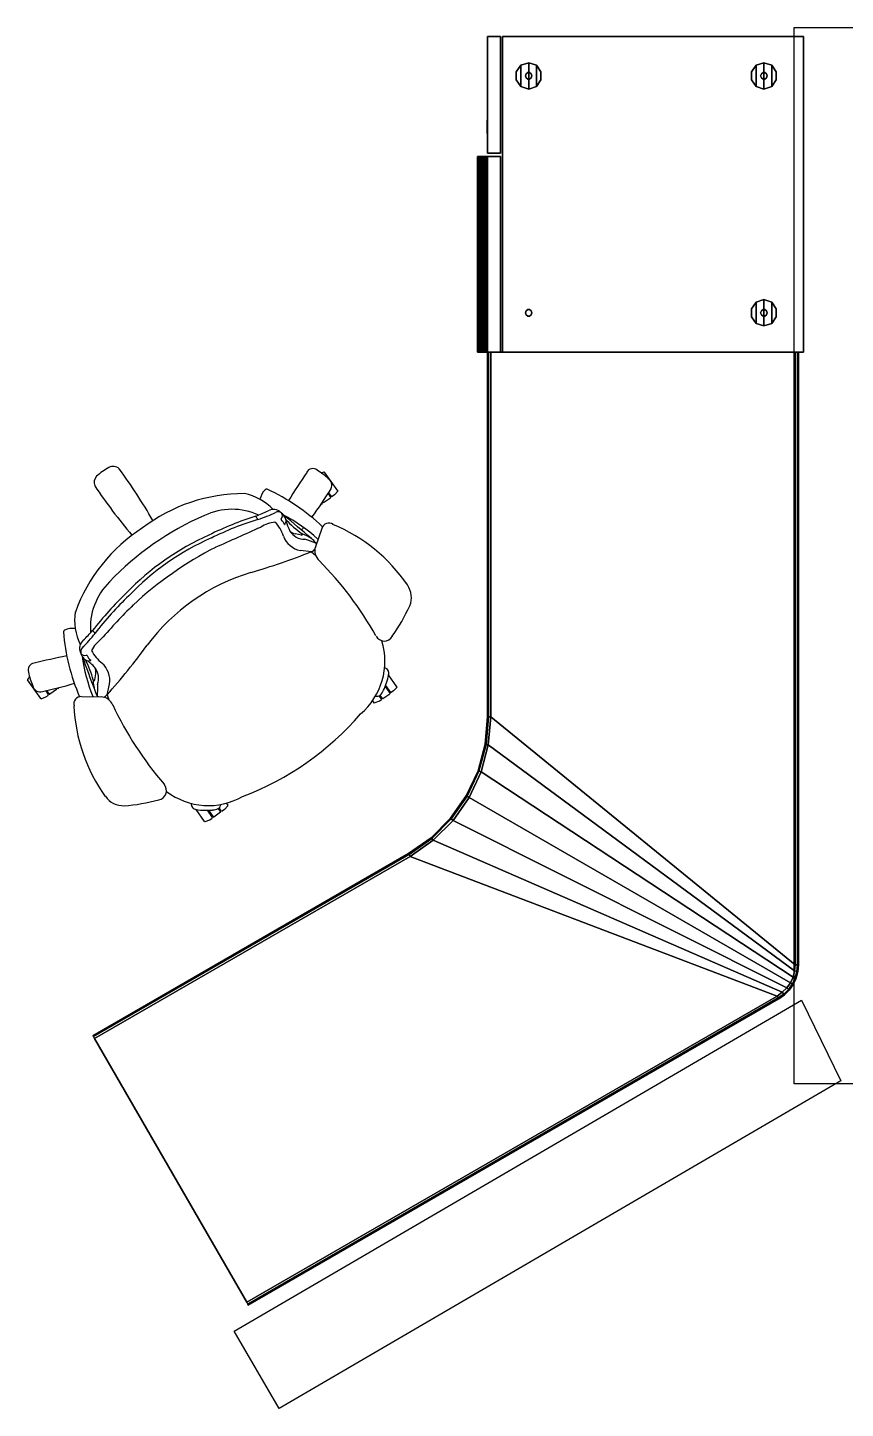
# Model space of a CAD drawing. Header units: inches. Extents: x 23 to 6400, y -2214 to 4412.
# Drawn here: x 522.2 to 584.3, y 298.5 to 403.4 of the extents above; entities that cross this region are included whole.
import ezdxf

# ---------------------------------------------------------------- set-up
doc = ezdxf.new("R2010")
doc.units = ezdxf.units.IN
doc.header["$LTSCALE"] = 96
doc.header["$MEASUREMENT"] = 0
doc.layers.add('A-FURN-EXIST', color=33, linetype='Continuous')

# ---------------------------------------------------------------- blocks, each defined once
blk = doc.blocks.new('A$C4C644684')
at = {"color": 0}
for p, q in [((58.22, 24.65), (58.22, 104.91)), ((58.22, 104.91), (66.18, 104.91)), ((22.29, 71.08), (22.52, 71.15)), ((22.52, 71.15), (22.56, 71.13)), ((23.55, 69.72), (22.56, 71.13)), ((22.83, 69.5), (23.01, 69.24)), ((22.86, 69.56), (23.06, 69.28)), ((23.01, 69.24), (23, 69.19)), ((23.12, 69.27), (23.06, 69.28)), ((23.3, 69.4), (23.12, 69.27)), ((23.55, 69.68), (23.3, 69.4)), ((23.55, 69.72), (23.55, 69.68)), ((22.28, 68.68), (22.36, 68.74)), ((22.38, 68.82), (22.36, 68.74)), ((22.43, 68.83), (22.41, 68.86)), ((22.48, 68.83), (22.43, 68.83)), ((22.48, 68.83), (23, 69.19)), ((20.8, 66.34), (20.35, 66.44)), ((22.35, 66.86), (21.86, 65.47)), ((21.56, 65.08), (20.72, 65.19)), ((21.55, 66.08), (21.55, 66.08)), ((21.56, 65.08), (21.87, 64.82)), ((2.72, 59), (2.72, 58.99)), ((2.81, 59.13), (2.79, 59.12)), ((5.1, 55.35), (5.17, 55.81)), ((28.05, 54.83), (27.42, 55.74)), ((0.15, 55.58), (0, 55.38)), ((0, 55.38), (0, 55.34)), ((0.99, 53.93), (0, 55.34)), ((2.2, 54.62), (1.68, 54.26)), ((2.21, 54.68), (2.19, 54.71)), ((2.2, 54.62), (2.21, 54.68)), ((2.24, 54.72), (2.32, 54.7)), ((2.4, 54.76), (2.32, 54.7)), ((5.09, 54.56), (5.09, 54.56)), ((6.03, 54.21), (6.22, 55.03)), ((27.03, 54.56), (27.03, 54.56)), ((27.16, 54.85), (27.51, 54.35)), ((27.19, 54.93), (27.57, 54.39)), ((27.2, 54.92), (27.19, 54.91)), ((28.06, 54.79), (27.8, 54.51)), ((28.05, 54.83), (28.06, 54.79)), ((0.99, 53.93), (1.03, 53.91)), ((1.03, 53.91), (1.38, 54.05)), ((1.37, 54.51), (1.57, 54.23)), ((1.38, 54.05), (1.56, 54.17)), ((1.44, 54.53), (1.63, 54.27)), ((1.56, 54.17), (1.57, 54.23)), ((1.63, 54.27), (1.68, 54.26)), ((4.09, 54.08), (5.57, 54.06)), ((6.03, 54.21), (6.17, 53.83)), ((26.19, 53.75), (26.3, 53.6)), ((26.33, 53.59), (26.3, 53.6)), ((26.69, 53.72), (26.33, 53.59)), ((26.69, 53.72), (26.87, 53.85)), ((26.88, 53.91), (26.71, 54.14)), ((26.93, 53.95), (26.77, 54.18)), ((26.88, 53.91), (26.87, 53.85)), ((26.99, 53.94), (26.93, 53.95)), ((26.99, 53.94), (27.5, 54.3)), ((27.51, 54.35), (27.5, 54.3)), ((27.62, 54.38), (27.57, 54.39)), ((27.8, 54.51), (27.62, 54.38)), ((13.44, 44.6), (12.81, 45.5)), ((13.64, 45.44), (14.02, 44.9)), ((13.65, 45.43), (13.66, 45.44)), ((13.73, 45.44), (14.08, 44.94)), ((14.05, 45.47), (14.04, 45.46)), ((14.65, 45.3), (14.13, 44.93)), ((14.66, 45.35), (14.49, 45.58)), ((14.71, 45.39), (14.55, 45.63)), ((14.65, 45.3), (14.66, 45.35)), ((14.71, 45.39), (14.77, 45.38)), ((14.95, 45.51), (14.77, 45.38)), ((14.95, 45.51), (15.2, 45.79)), ((15.09, 45.98), (15.2, 45.83)), ((15.2, 45.79), (15.2, 45.83)), ((13.44, 44.6), (13.48, 44.58)), ((13.48, 44.58), (13.83, 44.72)), ((13.83, 44.72), (14.01, 44.85)), ((14.01, 44.85), (14.02, 44.9)), ((14.08, 44.94), (14.13, 44.93)), ((15.68, 5.87), (58.79, 31.02)), ((58.79, 31.02), (61.78, 24.89)), ((61.78, 24.89), (19.1, 0)), ((66.18, 24.65), (58.22, 24.65)), ((19.1, 0), (15.68, 5.87))]:
    blk.add_line(p, q, dxfattribs=at)
at = {"color": 0, "linetype": 'Continuous'}
for p, q in [((21.55, 66.08), (21.55, 66.08)), ((21.55, 66.08), (21.55, 66.08)), ((21.55, 66.08), (21.55, 66.08)), ((2.72, 59), (2.72, 58.99)), ((2.72, 58.99), (2.72, 58.99)), ((2.72, 58.99), (2.72, 58.99)), ((2.8, 59.12), (2.79, 59.12)), ((2.81, 59.13), (2.8, 59.13)), ((2.8, 59.13), (2.8, 59.12)), ((5.09, 54.56), (5.09, 54.56)), ((5.09, 54.56), (5.09, 54.56)), ((5.09, 54.56), (5.09, 54.56)), ((27.03, 54.56), (27.03, 54.56)), ((27.03, 54.56), (27.03, 54.56)), ((27.03, 54.56), (27.03, 54.56)), ((14.05, 45.47), (14.04, 45.47)), ((14.04, 45.47), (14.04, 45.46)), ((14.04, 45.46), (14.04, 45.46))]:
    blk.add_line(p, q, dxfattribs=at)
at = {"color": 0}
for centre, radius, start, end in [((8.16, 67.69), 4.28, 117.7024, 133.1098), ((6.5, 70.91), 0.658, 46.8903, 119.422), ((-25.55, 47.46), 40.36, 29.6916, 36.3618), ((21.65, 70.91), 0.496, 48.4053, 155.145), ((5.7, 70.36), 0.648, 135.2655, 203.7618), ((58.68, 45.48), 45.41, 145.6355, 148.853), ((19.61, 67.24), 4.68, 46.293, 59.5626), ((22.52, 70.13), 0.59, 334.5461, 57.7758), ((38.7, 92.45), 40.36, 213.6382, 220.3084), ((16.42, 56.82), 12.68, 89.7991, 127.3819), ((15.65, 65.43), 4.15, 43.6599, 78.6934), ((19.33, 68.64), 1.74, 138.3236, 165.7926), ((18.15, 69.69), 0.151, 68.7702, 136.2911), ((11.71, 55.71), 15.54, 46.5275, 65.3085), ((-0.23, 84.18), 27.33, 322.955, 328.439), ((15.53, 63.37), 4.94, 65.6399, 115.2045), ((11.87, 81.42), 14.69, 291.838, 295.8302), ((18.67, 67.5), 0.8, 45.5285, 119.8645), ((22.66, 46.98), 22.82, 113.881, 136.1187), ((25.03, 43.54), 25.44, 107.6106, 116.2806), ((24.15, 45.71), 22.82, 106.9952, 116.5291), ((18.13, 68.06), 0.835, 199.5676, 219.2262), ((14.15, 77.75), 10.75, 288.075, 295.8212), ((19.2, 64.48), 2.89, 98.2225, 121.0648), ((16.91, 65.5), 2.63, 16.9991, 44.4546), ((19.01, 67.6), 0.512, 58.4737, 111.2321), ((18.7, 67.32), 0.919, 35.4214, 54.4379), ((19.3, 67.56), 0.0489, 141.0386, 220.3921), ((19, 67.82), 0.348, 317.7618, 37.992), ((18.66, 66.87), 0.888, 18.4074, 47.3483), ((13.17, 56.13), 13.31, 48.1789, 61.8956), ((18.75, 67.31), 0.887, 15.4319, 38.5081), ((-56.72, -24.45), 119.68, 49.1569, 50.4724), ((19.52, 67.17), 0.023, 224.0607, 323.2322), ((19.24, 67.41), 0.393, 319.7751, 19.8413), ((26.34, 73.98), 9.32, 223.744, 233.9291), ((23.07, 68.27), 3.54, 193.4698, 207.0615), ((22.88, 66.71), 0.548, 54.4072, 164.4141), ((18.28, 55.34), 12.8, 34.3542, 67.4465), ((15.56, 56.21), 12.68, 122.6181, 160.2009), ((21.69, 48.36), 19.65, 113.7774, 136.2226), ((21.88, 48.15), 19.65, 113.7774, 136.2226), ((-560.76, 1359.15), 1415.76, 293.96423, 294.11644), ((21.04, 66.88), 1.73, 200.9566, 259.2355), ((20.43, 67.12), 0.688, 221.8448, 263.2431), ((21.06, 67.39), 1.36, 212.5491, 269.7693), ((-0.23, 84.18), 27.33, 320.3129, 320.8437), ((20.81, 66.41), 0.0616, 260.127, 50.4725), ((19.83, 63.69), 2.94, 54.3455, 69.6886), ((26.9, 40.68), 27.77, 117.0376, 132.865), ((3.3, 110.8), 49.22, 286.1018, 291.7721), ((6.08, 20.29), 48.13, 70.8147, 71.8651), ((20.88, 65.04), 1.24, 35.0033, 57.3254), ((21.37, 65.6), 0.55, 290.8654, 324.4746), ((22.8, 65.16), 0.992, 161.7837, 228.343), ((21.37, 65.6), 0.55, 5.8767, 16.1554), ((3.45, 45.84), 26.35, 29.1711, 44.8262), ((21.32, 48.89), 15.25, 106.642, 143.3558), ((9.7, 59.29), 4.94, 134.7955, 184.3601), ((25.09, 43.57), 25.44, 133.7194, 142.3894), ((27.47, 61.6), 1.68, 338.3413, 34.8306), ((25.27, 43.36), 25.44, 133.7194, 142.3894), ((59.62, 10.11), 72.51, 135.3799, 138.1735), ((16.8, 66.45), 13.39, 324.4635, 335.9043), ((7.72, 59.88), 4.15, 171.3066, 206.3401), ((2.86, 59), 0.142, 111.1601, 182.116), ((18.2, 60.26), 15.54, 184.6915, 203.4725), ((3.45, 57.52), 1.74, 84.2074, 111.6764), ((-3.34, 65.51), 10.75, 314.1788, 321.925), ((-6.01, 68.9), 14.69, 314.1698, 318.162), ((4.4, 58.45), 0.835, 30.7738, 50.4324), ((4.74, 57.75), 0.8, 130.1355, 204.4715), ((4.54, 57.46), 0.512, 138.7679, 191.5263), ((7.4, 56.22), 2.89, 128.9352, 151.7775), ((-30.68, 87), 49.22, 318.2279, 323.8982), ((21.9, 56.76), 5.24, 310.2874, 17.3788), ((27.09, 59.01), 0.708, 207.6016, 330.777), ((11.75, 12.62), 45.41, 101.147, 104.3645), ((4.9, 57.66), 0.919, 195.5621, 214.5786), ((4.33, 57.55), 0.348, 212.008, 292.2382), ((17.31, 59.03), 13.31, 188.1044, 201.8211), ((4.9, 57.6), 0.887, 211.4919, 234.5681), ((116.94, 97.15), 119.68, 199.5276, 200.8431), ((-3.97, 52.76), 9.32, 16.0709, 26.256), ((4.64, 57.18), 0.393, 230.1587, 290.2249), ((4.48, 57.18), 0.0489, 29.6079, 108.9614), ((2.52, 53.88), 3.54, 42.9385, 56.5302), ((5.34, 57.54), 0.888, 202.6517, 231.5926), ((4.77, 56.84), 0.023, 286.7678, 25.9393), ((7.23, 58.72), 2.63, 205.5454, 233.0009), ((0.53, 56.12), 0.496, 94.855, 201.5947), ((4.67, 56.78), 4.68, 190.4374, 203.707), ((4.5, 55.96), 0.688, 346.7569, 28.1552), ((4.03, 55.46), 1.36, 340.2307, 37.4509), ((4.51, 55.31), 1.73, 350.7645, 49.0434), ((22.66, 56.65), 4.85, 334.4733, 349.125), ((27.02, 55.85), 0.418, 344.0643, 76.2869), ((0.96, 55.03), 0.59, 192.2242, 275.4539), ((-4.46, 81.22), 27.33, 281.561, 287.045), ((5.04, 55.36), 0.0616, 199.5275, 349.873), ((7.92, 55.36), 2.94, 180.3114, 195.6545), ((6.3, 54.83), 1.24, 192.6746, 214.9967), ((53.41, 53.44), 48.13, 178.1349, 179.1853), ((25.93, 55.03), 1.2, 315.5957, 336.7626), ((4.05, 53.53), 0.548, 85.5859, 195.5928), ((5.61, 54.57), 0.55, 233.8446, 244.1233), ((5.54, 53.07), 0.992, 21.657, 88.2163), ((5.61, 54.57), 0.55, 285.5254, 319.1346), ((26.53, 54.52), 0.417, 255.7738, 308.5728), ((16.3, 53.95), 12.8, 182.5535, 215.6458), ((30.31, 64.65), 26.35, 205.1738, 220.8289), ((8.37, 67.39), 22.37, 290.8424, 319.1577), ((9.84, 46.94), 0.708, 279.223, 42.3984), ((7.28, 47.47), 1.68, 215.1694, 271.6587), ((6.37, 59.14), 13.39, 274.0957, 285.5365), ((13.73, 51.04), 5.24, 232.6207, 299.7126), ((12.84, 45.92), 0.418, 173.7131, 265.9357), ((13.58, 50.29), 4.85, 260.875, 275.5267), ((13.98, 46.67), 1.2, 273.2374, 294.4043), ((14.26, 45.93), 0.417, 301.4272, 354.2262)]:
    blk.add_arc(centre, radius, start, end, dxfattribs=at)
at = {"color": 0, "text_generation_flag": 4, "flags": 1}
for tag, p, rotation in [('CAPGC', (58.93, 131.49, 28.25), 90), ('CAPDH', (58.93, 131.49, 28.25), 90), ('CAPQT', (58.93, 131.49, 28.25), 90), ('CAPMC', (58.93, 131.49, 28.25), 90), ('CAPMG', (58.93, 131.49, 28.25), 90), ('CAPPN', (58.93, 131.49, 28.25), 90), ('CAPGC', (66.08, 131.3), 270), ('CAPDH', (66.08, 131.3), 270), ('CAPQT', (66.08, 131.3), 270), ('CAPMC', (66.08, 131.3), 270), ('CAPMG', (66.08, 131.3), 270), ('CAPPN', (66.08, 131.3), 270), ('CAPGC', (58.93, 107.49), 90), ('CAPDH', (58.93, 107.49), 90), ('CAPQT', (58.93, 107.49), 90), ('CAPMC', (58.93, 107.49), 90), ('CAPMG', (58.93, 107.49), 90), ('CAPPN', (58.93, 107.49), 90)]:
    blk.add_attdef(tag, p, '', height=0.001, rotation=rotation, dxfattribs=at)
at = {"color": 0, "flags": 1}
for tag, p, rotation in [('CAPGC', (58.93, 104.24), 270), ('CAPDH', (58.93, 104.24), 270), ('CAPQT', (58.93, 104.24), 270), ('CAPMC', (58.93, 104.24), 270), ('CAPMG', (58.93, 104.24), 270), ('CAPPN', (58.93, 104.24), 270), ('CAPGC', (58.93, 80.24, 28.25), 270), ('CAPDH', (58.93, 80.24, 28.25), 270), ('CAPQT', (58.93, 80.24, 28.25), 270), ('CAPMC', (58.93, 80.24, 28.25), 270), ('CAPMG', (58.93, 80.24, 28.25), 270), ('CAPPN', (58.93, 80.24, 28.25), 270), ('CAPGC', (66.08, 80.43), 90), ('CAPDH', (66.08, 80.43), 90), ('CAPQT', (66.08, 80.43), 90), ('CAPMC', (66.08, 80.43), 90), ('CAPMG', (66.08, 80.43), 90), ('CAPPN', (66.08, 80.43), 90), ('CAPGC', (107.72, 7.53, 28.25), 149.7332), ('CAPDH', (107.72, 7.53, 28.25), 149.7332), ('CAPQT', (107.72, 7.53, 28.25), 149.7332), ('CAPMC', (107.72, 7.53, 28.25), 149.7332), ('CAPMG', (107.72, 7.53, 28.25), 149.7332), ('CAPPN', (107.72, 7.53, 28.25), 149.7332)]:
    blk.add_attdef(tag, p, '', height=0.001, rotation=rotation, dxfattribs=at)
at = {"color": 0}
mesh = blk.add_polyface(dxfattribs=at)
corners = [(35.93, 104.24, 63.53), (34.93, 104.24, 63.53), (34.93, 95.37, 63.53), (35.93, 95.37, 63.53), (34.93, 104.24, 0.5), (34.93, 95.37, 0.5), (35.93, 104.24, 0.5), (35.93, 95.37, 0.5)]
mesh.append_faces([[corners[k] for k in face] for face in [(0, 1, 2, 3), (4, 5, 2, 1), (1, 0, 6, 4), (2, 5, 7, 3), (4, 6, 7, 5)]], dxfattribs={"color": 0})
mesh = blk.add_polyface(dxfattribs=at)
corners = [(58.93, 104.24, 63.53), (58.93, 80.24, 63.53), (58.93, 80.24, 0.5), (58.93, 104.24, 0.5), (36.06, 104.24, 63.53), (36.06, 80.24, 63.53), (36.06, 80.24, 0.5), (36.06, 104.24, 0.5)]
mesh.append_faces([[corners[k] for k in face] for face in [(0, 1, 2, 3), (0, 4, 5, 1), (6, 2, 1, 5), (4, 0, 3, 7), (4, 7, 6, 5), (7, 3, 2, 6)]], dxfattribs={"color": 0})
mesh = blk.add_polyface(dxfattribs=at)
corners = [(38.06, 100.24), (38.06, 100.24, 0.12), (37.46, 100.43, 0.12), (37.46, 100.43), (38.65, 100.43), (38.65, 100.43, 0.12), (37.12, 100.93, 0.12), (37.12, 100.93), (38.99, 100.93), (38.99, 100.93, 0.12), (37.12, 101.55), (37.12, 101.55, 0.12), (37.46, 102.05, 0.12), (37.46, 102.05), (38.06, 102.24), (38.06, 102.24, 0.12), (38.65, 102.05, 0.12), (38.65, 102.05), (38.99, 101.55, 0.12), (38.99, 101.55)]
mesh.append_faces([[corners[k] for k in face] for face in [(0, 1, 2, 3), (4, 5, 1, 0), (3, 2, 6, 7), (8, 9, 5, 4), (10, 11, 12, 13), (14, 15, 16, 17), (17, 16, 18, 19), (13, 12, 15, 14), (7, 6, 11, 10), (19, 18, 9, 8)]], dxfattribs={"color": 0})
mesh.append_faces([[corners[k] for k in face] for face in [(16, 5, 9, 18)]], dxfattribs={"vtx0": -1, "color": 0})
mesh.append_faces([[corners[k] for k in face] for face in [(15, 1, 5, 16)]], dxfattribs={"vtx0": -1, "vtx2": -1, "color": 0})
mesh.append_faces([[corners[k] for k in face] for face in [(15, 12, 2, 1)]], dxfattribs={"vtx1": -1, "vtx3": -1, "color": 0})
mesh.append_faces([[corners[k] for k in face] for face in [(12, 11, 6, 2)]], dxfattribs={"vtx3": -1, "color": 0})
mesh = blk.add_polyface(dxfattribs=at)
corners = [(55.34, 102.05), (55.34, 102.05, 0.12), (55.93, 102.24, 0.12), (55.93, 102.24), (56.52, 102.05, 0.12), (56.52, 102.05), (56.87, 100.93), (56.87, 100.93, 0.12), (56.52, 100.43, 0.12), (56.52, 100.43), (56.87, 101.55), (56.87, 101.55, 0.12), (55.93, 100.24), (55.93, 100.24, 0.12), (55.34, 100.43, 0.12), (55.34, 100.43), (54.99, 100.93), (54.99, 100.93, 0.12), (54.99, 101.55, 0.12), (54.99, 101.55)]
mesh.append_faces([[corners[k] for k in face] for face in [(0, 1, 2, 3), (3, 2, 4, 5), (6, 7, 8, 9), (10, 11, 7, 6), (12, 13, 14, 15), (9, 8, 13, 12), (16, 17, 18, 19), (15, 14, 17, 16), (5, 4, 11, 10), (19, 18, 1, 0)]], dxfattribs={"color": 0})
mesh.append_faces([[corners[k] for k in face] for face in [(4, 8, 7, 11)]], dxfattribs={"vtx0": -1, "color": 0})
mesh.append_faces([[corners[k] for k in face] for face in [(2, 13, 8, 4)]], dxfattribs={"vtx0": -1, "vtx2": -1, "color": 0})
mesh.append_faces([[corners[k] for k in face] for face in [(2, 1, 14, 13)]], dxfattribs={"vtx1": -1, "vtx3": -1, "color": 0})
mesh.append_faces([[corners[k] for k in face] for face in [(1, 18, 17, 14)]], dxfattribs={"vtx3": -1, "color": 0})
mesh = blk.add_polyface(dxfattribs=at)
corners = [(37.81, 101.24, 0.5), (37.87, 101.4, 0.5), (37.87, 101.4, 0.12), (37.81, 101.24, 0.12), (37.87, 101.08, 0.12), (37.87, 101.08, 0.5), (37.99, 100.99, 0.12), (38.12, 100.99, 0.12), (38.12, 100.99, 0.5), (37.99, 100.99, 0.5), (38.24, 101.08, 0.12), (38.24, 101.08, 0.5), (37.99, 101.49, 0.5), (38.12, 101.49, 0.5), (38.12, 101.49, 0.12), (37.99, 101.49, 0.12), (38.24, 101.4, 0.5), (38.24, 101.4, 0.12), (38.31, 101.24, 0.5), (38.31, 101.24, 0.12)]
mesh.append_faces([[corners[k] for k in face] for face in [(0, 1, 2, 3), (3, 4, 5, 0), (6, 7, 8, 9), (7, 10, 11, 8), (12, 13, 14, 15), (13, 16, 17, 14), (16, 18, 19, 17), (10, 19, 18, 11), (1, 12, 15, 2), (4, 6, 9, 5)]], dxfattribs={"color": 0})
mesh = blk.add_polyface(dxfattribs=at)
corners = [(55.87, 100.99, 0.12), (55.99, 100.99, 0.12), (55.99, 100.99, 0.5), (55.87, 100.99, 0.5), (55.74, 101.4, 0.5), (55.87, 101.49, 0.5), (55.87, 101.49, 0.12), (55.74, 101.4, 0.12), (55.99, 101.49, 0.5), (55.99, 101.49, 0.12), (56.12, 101.08, 0.12), (56.18, 101.24, 0.12), (56.18, 101.24, 0.5), (56.12, 101.08, 0.5), (56.12, 101.4, 0.5), (56.12, 101.4, 0.12), (55.68, 101.24, 0.5), (55.68, 101.24, 0.12), (55.74, 101.08, 0.12), (55.74, 101.08, 0.5)]
mesh.append_faces([[corners[k] for k in face] for face in [(0, 1, 2, 3), (4, 5, 6, 7), (5, 8, 9, 6), (10, 11, 12, 13), (14, 12, 11, 15), (8, 14, 15, 9), (16, 4, 7, 17), (17, 18, 19, 16), (1, 10, 13, 2), (18, 0, 3, 19)]], dxfattribs={"color": 0})
mesh = blk.add_polyface(dxfattribs=at)
corners = [(34.9, 97.87, 49.47), (34.9, 97.8, 49.22), (34.9, 97.12, 49.91), (34.9, 97.37, 49.97), (34.9, 97.62, 49.91), (34.9, 97.8, 49.72), (34.9, 97.37, 48.97), (34.9, 97.12, 49.06), (34.9, 96.93, 49.22), (34.9, 96.87, 49.47), (34.9, 97.62, 49.06), (34.9, 96.93, 49.72)]
mesh.append_faces([[corners[k] for k in face] for face in [(0, 3, 4, 5)]], dxfattribs={"vtx0": -1, "color": 0})
mesh.append_faces([[corners[k] for k in face] for face in [(0, 1, 2, 3), (10, 6, 9, 11), (1, 10, 11, 2)]], dxfattribs={"vtx1": -1, "vtx3": -1, "color": 0})
mesh.append_faces([[corners[k] for k in face] for face in [(6, 7, 8, 9)]], dxfattribs={"vtx3": -1, "color": 0})
mesh = blk.add_polyface(dxfattribs=at)
corners = [(34.93, 80.24, 47.38), (34.77, 80.24, 47.34), (34.81, 80.24, 47.09), (34.93, 80.24, 47.12), (35.93, 80.24, 47.12), (35.93, 80.24, 47.38), (34.27, 95.12, 46.94), (34.24, 95.12, 46.91), (34.18, 95.12, 47.03), (34.18, 95.12, 46.94), (34.18, 95.12, 46.97), (34.52, 95.12, 47.03), (34.4, 95.12, 47), (34.31, 95.12, 47.16), (34.46, 95.12, 47.22), (34.65, 95.12, 47.09), (34.62, 95.12, 47.28), (34.81, 95.12, 47.09), (34.77, 95.12, 47.34), (34.93, 95.12, 47.38), (34.93, 95.12, 47.12), (35.93, 95.12, 47.12), (35.93, 95.12, 47.38), (34.24, 80.24, 46.91), (34.27, 80.24, 46.94), (34.18, 80.24, 47.03), (34.18, 80.24, 46.97), (34.18, 80.24, 46.94), (34.31, 80.24, 47.16), (34.4, 80.24, 47), (34.62, 80.24, 47.28), (34.46, 80.24, 47.22), (34.65, 80.24, 47.09), (34.52, 80.24, 47.03)]
mesh.append_faces([[corners[k] for k in face] for face in [(9, 10, 8, 7), (25, 26, 27, 23), (6, 24, 23, 7), (7, 23, 27, 9), (0, 19, 18, 1), (28, 13, 8, 25), (20, 3, 2, 17), (17, 2, 32, 15), (15, 32, 33, 11), (11, 33, 29, 12), (12, 29, 24, 6), (21, 4, 3, 20), (19, 0, 5, 22)]], dxfattribs={"color": 0})
mesh.append_faces([[corners[k] for k in face] for face in [(0, 3, 4, 5), (31, 14, 13, 28)]], dxfattribs={"vtx0": -1, "color": 0})
mesh.append_faces([[corners[k] for k in face] for face in [(17, 18, 19, 20), (6, 8, 13, 12), (30, 16, 14, 31), (30, 32, 2, 1), (31, 33, 32, 30), (28, 29, 33, 31)]], dxfattribs={"vtx0": -1, "vtx2": -1, "color": 0})
mesh.append_faces([[corners[k] for k in face] for face in [(21, 20, 19, 22), (23, 24, 25, 25), (8, 10, 26, 25)]], dxfattribs={"vtx1": -1, "color": 0})
mesh.append_faces([[corners[k] for k in face] for face in [(0, 1, 2, 3), (11, 12, 13, 14), (15, 11, 14, 16), (17, 15, 16, 18), (28, 25, 24, 29)]], dxfattribs={"vtx1": -1, "vtx3": -1, "color": 0})
mesh.append_faces([[corners[k] for k in face] for face in [(9, 27, 26, 10), (1, 18, 16, 30)]], dxfattribs={"vtx2": -1, "color": 0})
mesh.append_faces([[corners[k] for k in face] for face in [(6, 7, 8, 8)]], dxfattribs={"vtx3": -1, "color": 0})
mesh = blk.add_polyface(dxfattribs=at)
corners = [(35.93, 95.12, 35.38), (34.93, 95.12, 35.38), (34.93, 95.12, 35.62), (35.93, 95.12, 35.62), (34.81, 95.12, 35.38), (34.77, 95.12, 35.59), (34.65, 95.12, 35.34), (34.62, 95.12, 35.53), (34.27, 95.12, 35.19), (34.18, 95.12, 35.31), (34.31, 95.12, 35.41), (34.4, 95.12, 35.25), (34.18, 95.12, 35.19), (34.18, 95.12, 35.25), (34.24, 95.12, 35.19), (34.52, 95.12, 35.31), (34.46, 95.12, 35.47), (34.31, 80.24, 35.41), (34.18, 80.24, 35.31), (34.27, 80.24, 35.19), (34.4, 80.24, 35.25), (34.18, 80.24, 35.25), (34.18, 80.24, 35.19), (34.24, 80.24, 35.19), (34.52, 80.24, 35.31), (34.46, 80.24, 35.47), (34.65, 80.24, 35.34), (34.62, 80.24, 35.53), (34.93, 80.24, 35.62), (34.93, 80.24, 35.38), (35.93, 80.24, 35.38), (35.93, 80.24, 35.62), (34.77, 80.24, 35.59), (34.81, 80.24, 35.38)]
mesh.append_faces([[corners[k] for k in face] for face in [(12, 13, 9, 14), (18, 21, 22, 23), (2, 28, 31, 3), (6, 26, 24, 15), (4, 33, 26, 6), (17, 10, 9, 18), (28, 2, 5, 32)]], dxfattribs={"color": 0})
mesh.append_faces([[corners[k] for k in face] for face in [(28, 29, 30, 31), (11, 20, 19, 8), (1, 29, 33, 4), (25, 16, 10, 17), (14, 23, 22, 12)]], dxfattribs={"vtx0": -1, "color": 0})
mesh.append_faces([[corners[k] for k in face] for face in [(4, 5, 2, 1), (8, 9, 10, 11), (17, 20, 24, 25), (25, 24, 26, 27), (27, 26, 33, 32), (27, 7, 16, 25)]], dxfattribs={"vtx0": -1, "vtx2": -1, "color": 0})
mesh.append_faces([[corners[k] for k in face] for face in [(0, 1, 2, 3), (23, 19, 18, 18), (9, 13, 21, 18)]], dxfattribs={"vtx1": -1, "color": 0})
mesh.append_faces([[corners[k] for k in face] for face in [(4, 6, 7, 5), (15, 11, 10, 16), (6, 15, 16, 7), (17, 18, 19, 20), (28, 32, 33, 29)]], dxfattribs={"vtx1": -1, "vtx3": -1, "color": 0})
mesh.append_faces([[corners[k] for k in face] for face in [(0, 30, 29, 1), (15, 24, 20, 11), (32, 5, 7, 27), (12, 22, 21, 13), (8, 19, 23, 14)]], dxfattribs={"vtx2": -1, "color": 0})
mesh.append_faces([[corners[k] for k in face] for face in [(8, 14, 9, 9)]], dxfattribs={"vtx3": -1, "color": 0})
mesh = blk.add_polyface(dxfattribs=at)
corners = [(35.93, 95.12, 23.62), (34.93, 95.12, 23.62), (34.93, 95.12, 23.88), (35.93, 95.12, 23.88), (34.81, 95.12, 23.62), (34.77, 95.12, 23.84), (34.65, 95.12, 23.59), (34.62, 95.12, 23.81), (34.52, 95.12, 23.56), (34.46, 95.12, 23.75), (34.27, 95.12, 23.44), (34.18, 95.12, 23.56), (34.31, 95.12, 23.66), (34.4, 95.12, 23.5), (34.18, 95.12, 23.44), (34.18, 95.12, 23.5), (34.24, 95.12, 23.44), (34.31, 80.24, 23.66), (34.18, 80.24, 23.56), (34.27, 80.24, 23.44), (34.4, 80.24, 23.5), (34.18, 80.24, 23.5), (34.18, 80.24, 23.44), (34.24, 80.24, 23.44), (34.52, 80.24, 23.56), (34.46, 80.24, 23.75), (34.65, 80.24, 23.59), (34.62, 80.24, 23.81), (34.93, 80.24, 23.88), (34.93, 80.24, 23.62), (35.93, 80.24, 23.62), (35.93, 80.24, 23.88), (34.77, 80.24, 23.84), (34.81, 80.24, 23.62)]
mesh.append_faces([[corners[k] for k in face] for face in [(14, 15, 11, 16), (18, 21, 22, 23), (2, 28, 31, 3), (6, 26, 24, 8), (4, 33, 26, 6), (17, 12, 11, 18), (25, 9, 12, 17), (27, 7, 9, 25)]], dxfattribs={"color": 0})
mesh.append_faces([[corners[k] for k in face] for face in [(28, 29, 30, 31), (13, 20, 19, 10), (1, 29, 33, 4), (32, 5, 7, 27), (16, 23, 22, 14)]], dxfattribs={"vtx0": -1, "color": 0})
mesh.append_faces([[corners[k] for k in face] for face in [(4, 5, 2, 1), (10, 11, 12, 13), (17, 20, 24, 25), (25, 24, 26, 27), (27, 26, 33, 32)]], dxfattribs={"vtx0": -1, "vtx2": -1, "color": 0})
mesh.append_faces([[corners[k] for k in face] for face in [(0, 1, 2, 3), (23, 19, 18, 18), (11, 15, 21, 18)]], dxfattribs={"vtx1": -1, "color": 0})
mesh.append_faces([[corners[k] for k in face] for face in [(4, 6, 7, 5), (6, 8, 9, 7), (8, 13, 12, 9), (17, 18, 19, 20), (28, 32, 33, 29)]], dxfattribs={"vtx1": -1, "vtx3": -1, "color": 0})
mesh.append_faces([[corners[k] for k in face] for face in [(0, 30, 29, 1), (8, 24, 20, 13), (28, 2, 5, 32), (14, 22, 21, 15), (10, 19, 23, 16)]], dxfattribs={"vtx2": -1, "color": 0})
mesh.append_faces([[corners[k] for k in face] for face in [(10, 16, 11, 11)]], dxfattribs={"vtx3": -1, "color": 0})
mesh = blk.add_polyface(dxfattribs=at)
corners = [(35.93, 95.12, 11.88), (34.93, 95.12, 11.88), (34.93, 95.12, 12.12), (35.93, 95.12, 12.12), (34.81, 95.12, 11.88), (34.77, 95.12, 12.09), (34.65, 95.12, 11.84), (34.62, 95.12, 12.06), (34.52, 95.12, 11.81), (34.46, 95.12, 12), (34.27, 95.12, 11.69), (34.18, 95.12, 11.81), (34.31, 95.12, 11.91), (34.4, 95.12, 11.75), (34.18, 95.12, 11.72), (34.18, 95.12, 11.75), (34.24, 95.12, 11.69), (34.31, 80.24, 11.91), (34.18, 80.24, 11.81), (34.27, 80.24, 11.69), (34.4, 80.24, 11.75), (34.18, 80.24, 11.75), (34.18, 80.24, 11.72), (34.24, 80.24, 11.69), (34.52, 80.24, 11.81), (34.46, 80.24, 12), (34.65, 80.24, 11.84), (34.62, 80.24, 12.06), (34.93, 80.24, 12.12), (34.93, 80.24, 11.88), (35.93, 80.24, 11.88), (35.93, 80.24, 12.12), (34.77, 80.24, 12.09), (34.81, 80.24, 11.88)]
mesh.append_faces([[corners[k] for k in face] for face in [(14, 15, 11, 16), (18, 21, 22, 23), (2, 28, 31, 3), (6, 26, 24, 8), (4, 33, 26, 6), (17, 12, 11, 18), (25, 9, 12, 17), (27, 7, 9, 25), (16, 23, 22, 14), (10, 19, 23, 16)]], dxfattribs={"color": 0})
mesh.append_faces([[corners[k] for k in face] for face in [(28, 29, 30, 31), (13, 20, 19, 10), (1, 29, 33, 4), (32, 5, 7, 27)]], dxfattribs={"vtx0": -1, "color": 0})
mesh.append_faces([[corners[k] for k in face] for face in [(4, 5, 2, 1), (10, 11, 12, 13), (17, 20, 24, 25), (25, 24, 26, 27), (27, 26, 33, 32)]], dxfattribs={"vtx0": -1, "vtx2": -1, "color": 0})
mesh.append_faces([[corners[k] for k in face] for face in [(0, 1, 2, 3), (23, 19, 18, 18), (11, 15, 21, 18)]], dxfattribs={"vtx1": -1, "color": 0})
mesh.append_faces([[corners[k] for k in face] for face in [(4, 6, 7, 5), (6, 8, 9, 7), (8, 13, 12, 9), (17, 18, 19, 20), (28, 32, 33, 29)]], dxfattribs={"vtx1": -1, "vtx3": -1, "color": 0})
mesh.append_faces([[corners[k] for k in face] for face in [(0, 30, 29, 1), (8, 24, 20, 13), (28, 2, 5, 32), (14, 22, 21, 15)]], dxfattribs={"vtx2": -1, "color": 0})
mesh.append_faces([[corners[k] for k in face] for face in [(10, 16, 11, 11)]], dxfattribs={"vtx3": -1, "color": 0})
mesh = blk.add_polyface(dxfattribs=at)
corners = [(34.93, 95.12, 47.12), (35.93, 95.12, 47.12), (35.93, 95.12, 35.75), (34.93, 95.12, 35.75), (34.93, 80.24, 47.12), (34.93, 80.24, 35.75), (35.93, 80.24, 35.75), (35.93, 80.24, 47.12)]
mesh.append_faces([[corners[k] for k in face] for face in [(0, 1, 2, 3), (4, 5, 6, 7), (3, 5, 4, 0), (2, 6, 5, 3), (1, 0, 4, 7)]], dxfattribs={"color": 0})
mesh = blk.add_polyface(dxfattribs=at)
corners = [(34.93, 95.12, 63.53), (35.93, 95.12, 63.53), (35.93, 95.12, 47.47), (34.93, 95.12, 47.47), (34.93, 80.24, 63.53), (34.93, 80.24, 47.47), (35.93, 80.24, 47.47), (35.93, 80.24, 63.53)]
mesh.append_faces([[corners[k] for k in face] for face in [(0, 1, 2, 3), (4, 5, 6, 7), (3, 5, 4, 0), (1, 0, 4, 7), (2, 6, 5, 3)]], dxfattribs={"color": 0})
mesh = blk.add_polyface(dxfattribs=at)
corners = [(35.93, 95.12, 35.38), (34.93, 95.12, 35.38), (34.93, 80.24, 35.38), (35.93, 80.24, 35.38), (35.93, 95.12, 24), (35.93, 80.24, 24), (34.93, 80.24, 24), (34.93, 95.12, 24)]
mesh.append_faces([[corners[k] for k in face] for face in [(0, 1, 2, 3), (4, 5, 6, 7), (2, 6, 5, 3), (7, 6, 2, 1), (1, 0, 4, 7)]], dxfattribs={"color": 0})
mesh = blk.add_polyface(dxfattribs=at)
corners = [(34.93, 95.12, 23.62), (35.93, 95.12, 23.62), (35.93, 95.12, 12.25), (34.93, 95.12, 12.25), (34.93, 80.24, 23.62), (34.93, 80.24, 12.25), (35.93, 80.24, 12.25), (35.93, 80.24, 23.62)]
mesh.append_faces([[corners[k] for k in face] for face in [(0, 1, 2, 3), (4, 5, 6, 7), (3, 5, 4, 0), (2, 6, 5, 3), (1, 0, 4, 7)]], dxfattribs={"color": 0})
mesh = blk.add_polyface(dxfattribs=at)
corners = [(34.93, 95.12, 11.88), (35.93, 95.12, 11.88), (35.93, 95.12, 0.5), (34.93, 95.12, 0.5), (34.93, 80.24, 11.88), (34.93, 80.24, 0.5), (35.93, 80.24, 0.5), (35.93, 80.24, 11.88)]
mesh.append_faces([[corners[k] for k in face] for face in [(0, 1, 2, 3), (4, 5, 6, 7), (3, 5, 4, 0), (1, 0, 4, 7), (2, 6, 5, 3)]], dxfattribs={"color": 0})
mesh = blk.add_polyface(dxfattribs=at)
corners = [(55.34, 84.05), (55.34, 84.05, 0.12), (55.93, 84.24, 0.12), (55.93, 84.24), (56.52, 84.05), (56.52, 84.05, 0.12), (56.87, 83.55, 0.12), (56.87, 83.55), (54.99, 83.55), (54.99, 83.55, 0.12), (56.87, 82.93), (56.87, 82.93, 0.12), (56.52, 82.43, 0.12), (56.52, 82.43), (55.93, 82.24), (55.93, 82.24, 0.12), (55.34, 82.43, 0.12), (55.34, 82.43), (54.99, 82.93, 0.12), (54.99, 82.93)]
mesh.append_faces([[corners[k] for k in face] for face in [(0, 1, 2, 3), (4, 5, 6, 7), (3, 2, 5, 4), (8, 9, 1, 0), (10, 11, 12, 13), (14, 15, 16, 17), (13, 12, 15, 14), (17, 16, 18, 19), (7, 6, 11, 10), (19, 18, 9, 8)]], dxfattribs={"color": 0})
mesh.append_faces([[corners[k] for k in face] for face in [(5, 12, 11, 6)]], dxfattribs={"vtx0": -1, "color": 0})
mesh.append_faces([[corners[k] for k in face] for face in [(2, 15, 12, 5)]], dxfattribs={"vtx0": -1, "vtx2": -1, "color": 0})
mesh.append_faces([[corners[k] for k in face] for face in [(2, 1, 16, 15)]], dxfattribs={"vtx1": -1, "vtx3": -1, "color": 0})
mesh.append_faces([[corners[k] for k in face] for face in [(1, 9, 18, 16)]], dxfattribs={"vtx3": -1, "color": 0})
mesh = blk.add_polyface(dxfattribs=at)
corners = [(37.81, 83.24, 0.5), (37.87, 83.4, 0.5), (37.87, 83.4, 0.12), (37.81, 83.24, 0.12), (37.87, 83.08, 0.12), (37.87, 83.08, 0.5), (37.99, 82.99, 0.12), (38.12, 82.99, 0.12), (38.12, 82.99, 0.5), (37.99, 82.99, 0.5), (38.24, 83.08, 0.12), (38.24, 83.08, 0.5), (37.99, 83.49, 0.5), (38.12, 83.49, 0.5), (38.12, 83.49, 0.12), (37.99, 83.49, 0.12), (38.24, 83.4, 0.5), (38.24, 83.4, 0.12), (38.31, 83.24, 0.5), (38.31, 83.24, 0.12)]
mesh.append_faces([[corners[k] for k in face] for face in [(0, 1, 2, 3), (3, 4, 5, 0), (6, 7, 8, 9), (7, 10, 11, 8), (12, 13, 14, 15), (13, 16, 17, 14), (16, 18, 19, 17), (10, 19, 18, 11), (1, 12, 15, 2), (4, 6, 9, 5)]], dxfattribs={"color": 0})
mesh = blk.add_polyface(dxfattribs=at)
corners = [(55.87, 82.99, 0.12), (55.99, 82.99, 0.12), (55.99, 82.99, 0.5), (55.87, 82.99, 0.5), (55.74, 83.08, 0.12), (55.74, 83.08, 0.5), (56.12, 83.08, 0.12), (56.12, 83.08, 0.5), (55.87, 83.49, 0.5), (55.99, 83.49, 0.5), (55.99, 83.49, 0.12), (55.87, 83.49, 0.12), (55.74, 83.4, 0.5), (55.74, 83.4, 0.12), (56.12, 83.4, 0.5), (56.18, 83.24, 0.5), (56.18, 83.24, 0.12), (56.12, 83.4, 0.12), (55.68, 83.24, 0.5), (55.68, 83.24, 0.12)]
mesh.append_faces([[corners[k] for k in face] for face in [(0, 1, 2, 3), (4, 0, 3, 5), (1, 6, 7, 2), (8, 9, 10, 11), (12, 8, 11, 13), (14, 15, 16, 17), (9, 14, 17, 10), (18, 12, 13, 19), (6, 16, 15, 7), (19, 4, 5, 18)]], dxfattribs={"color": 0})
mesh = blk.add_polyface(dxfattribs=at)
corners = [(34.93, 80.24, 28), (35, 80.24, 28.18), (35, 80.24, 27.07), (34.93, 80.24, 27.25), (35.18, 80.24, 27), (35.18, 80.24, 28.25), (34.75, 50.47, 28), (34.93, 52.55, 28), (34.93, 52.55, 27.25), (34.75, 50.47, 27.25), (34.21, 48.44, 28), (34.21, 48.44, 27.25), (33.32, 46.55, 27.25), (33.32, 46.55, 28), (32.12, 44.84, 27.25), (32.12, 44.84, 28), (30.64, 43.36, 27.25), (30.64, 43.36, 28), (28.93, 42.16, 27.25), (28.93, 42.16, 28), (4.99, 28.25, 28.18), (4.99, 28.25, 27.07), (5.07, 28.09, 27), (5.07, 28.09, 28.25), (4.95, 28.31, 28), (4.95, 28.31, 27.25), (16.76, 7.85, 28), (16.73, 7.91, 28.18), (16.73, 7.91, 27.07), (16.76, 7.85, 27.25), (16.64, 8.07, 27), (16.64, 8.07, 28.25), (57.85, 31.78, 28), (57.48, 31.41, 28), (57.48, 31.41, 27.25), (57.85, 31.78, 27.25), (58.15, 32.21, 28), (58.15, 32.21, 27.25), (58.37, 32.69, 27.25), (58.37, 32.69, 28), (58.51, 33.19, 27.25), (58.51, 33.19, 28), (58.56, 33.71, 27.25), (58.56, 33.71, 28), (57.06, 31.11, 28), (57.06, 31.11, 27.25), (58.48, 80.24, 28.18), (58.48, 80.24, 27.07), (58.31, 80.24, 27), (58.31, 80.24, 28.25), (58.56, 80.24, 28), (58.56, 80.24, 27.25), (58.09, 32.25, 27.07), (58.31, 32.71, 27.07), (58.44, 33.2, 27.07), (58.48, 33.71, 27.07), (57.8, 31.83, 27.07), (57.44, 31.47, 27.07), (57.02, 31.18, 27.07), (33.39, 46.51, 27.07), (32.18, 44.79, 27.07), (30.69, 43.3, 27.07), (28.97, 42.09, 27.07), (34.82, 50.45, 27.07), (34.28, 48.42, 27.07), (35, 52.55, 27.07), (57.94, 32.34, 27), (58.14, 32.77, 27), (58.26, 33.24, 27), (58.31, 33.71, 27), (57.66, 31.95, 27), (57.32, 31.61, 27), (56.93, 31.33, 27), (30.8, 43.16, 27), (32.31, 44.67, 27), (29.06, 41.94, 27), (33.54, 46.42, 27), (34.44, 48.36, 27), (34.99, 50.42, 27), (35.18, 52.55, 27), (57.44, 31.47, 28.18), (57.02, 31.18, 28.18), (57.8, 31.83, 28.18), (58.09, 32.25, 28.18), (58.31, 32.71, 28.18), (58.44, 33.2, 28.18), (58.48, 33.71, 28.18), (32.18, 44.79, 28.18), (30.69, 43.3, 28.18), (33.39, 46.51, 28.18), (28.97, 42.09, 28.18), (34.82, 50.45, 28.18), (34.28, 48.42, 28.18), (35, 52.55, 28.18), (58.14, 32.77, 28.25), (57.94, 32.34, 28.25), (58.26, 33.24, 28.25), (58.31, 33.71, 28.25), (57.32, 31.61, 28.25), (56.93, 31.33, 28.25), (57.66, 31.95, 28.25), (30.8, 43.16, 28.25), (32.31, 44.67, 28.25), (29.06, 41.94, 28.25), (33.54, 46.42, 28.25), (34.99, 50.42, 28.25), (34.44, 48.36, 28.25), (35.18, 52.55, 28.25)]
mesh.append_faces([[corners[k] for k in face] for face in [(6, 7, 8, 9), (10, 6, 9, 11), (10, 11, 12, 13), (13, 12, 14, 15), (15, 14, 16, 17), (17, 16, 18, 19), (0, 3, 8, 7), (18, 25, 24, 19), (32, 33, 34, 35), (36, 32, 35, 37), (36, 37, 38, 39), (39, 38, 40, 41), (41, 40, 42, 43), (33, 44, 45, 34), (42, 51, 50, 43), (26, 29, 45, 44), (38, 37, 52, 53), (40, 38, 53, 54), (42, 40, 54, 55), (37, 35, 56, 52), (35, 34, 57, 56), (34, 45, 58, 57), (42, 55, 47, 51), (14, 12, 59, 60), (16, 14, 60, 61), (18, 16, 61, 62), (11, 9, 63, 64), (9, 8, 65, 63), (11, 64, 59, 12), (2, 65, 8, 3), (18, 62, 21, 25), (28, 58, 45, 29), (53, 52, 66, 67), (54, 53, 67, 68), (55, 54, 68, 69), (52, 56, 70, 66), (56, 57, 71, 70), (57, 58, 72, 71), (55, 69, 48, 47), (73, 61, 60, 74), (61, 73, 75, 62), (60, 59, 76, 74), (77, 64, 63, 78), (78, 63, 65, 79), (64, 77, 76, 59), (4, 79, 65, 2), (62, 75, 22, 21), (30, 72, 58, 28), (80, 81, 44, 33), (82, 80, 33, 32), (83, 82, 32, 36), (84, 83, 36, 39), (85, 84, 39, 41), (86, 85, 41, 43), (46, 86, 43, 50), (87, 15, 17, 88), (89, 13, 15, 87), (88, 17, 19, 90), (91, 6, 10, 92), (91, 93, 7, 6), (92, 10, 13, 89), (7, 93, 1, 0), (20, 90, 19, 24), (44, 81, 27, 26), (94, 95, 83, 84), (96, 94, 84, 85), (97, 96, 85, 86), (98, 99, 81, 80), (100, 98, 80, 82), (95, 100, 82, 83), (49, 97, 86, 46), (88, 101, 102, 87), (101, 88, 90, 103), (104, 89, 87, 102), (105, 91, 92, 106), (105, 107, 93, 91), (106, 92, 89, 104), (93, 107, 5, 1), (23, 103, 90, 20), (81, 99, 31, 27)]], dxfattribs={"color": 0})
mesh.append_faces([[corners[k] for k in face] for face in [(21, 20, 24, 25), (47, 46, 50, 51)]], dxfattribs={"vtx0": -1, "color": 0})
mesh.append_faces([[corners[k] for k in face] for face in [(20, 21, 22, 23), (23, 22, 30, 31), (46, 47, 48, 49)]], dxfattribs={"vtx0": -1, "vtx2": -1, "color": 0})
mesh.append_faces([[corners[k] for k in face] for face in [(0, 1, 2, 3), (26, 27, 28, 29)]], dxfattribs={"vtx1": -1, "color": 0})
mesh.append_faces([[corners[k] for k in face] for face in [(4, 2, 1, 5), (30, 28, 27, 31), (48, 4, 5, 49)]], dxfattribs={"vtx1": -1, "vtx3": -1, "color": 0})
mesh = blk.add_polyface(dxfattribs=at)
corners = [(29.06, 41.94, 27), (56.93, 31.33, 27), (16.64, 8.07, 27), (5.07, 28.09, 27), (57.94, 32.34, 27), (33.54, 46.42, 27), (34.44, 48.36, 27), (58.14, 32.77, 27), (34.99, 50.42, 27), (58.26, 33.24, 27), (35.18, 52.55, 27), (58.31, 33.71, 27), (58.31, 80.24, 27), (35.18, 80.24, 27), (57.66, 31.95, 27), (32.31, 44.67, 27), (57.32, 31.61, 27), (30.8, 43.16, 27)]
mesh.append_faces([[corners[k] for k in face] for face in [(0, 1, 2, 3)]], dxfattribs={"vtx0": -1, "color": 0})
mesh.append_faces([[corners[k] for k in face] for face in [(4, 5, 6, 7), (8, 9, 7, 6), (9, 8, 10, 11), (5, 4, 14, 15), (15, 14, 16, 17), (1, 0, 17, 16)]], dxfattribs={"vtx0": -1, "vtx2": -1, "color": 0})
mesh.append_faces([[corners[k] for k in face] for face in [(12, 11, 10, 13)]], dxfattribs={"vtx1": -1, "color": 0})
mesh = blk.add_polyface(dxfattribs=at)
corners = [(56.93, 31.33, 28.25), (29.06, 41.94, 28.25), (5.07, 28.09, 28.25), (16.64, 8.07, 28.25), (30.8, 43.16, 28.25), (57.32, 31.61, 28.25), (57.66, 31.95, 28.25), (32.31, 44.67, 28.25), (34.44, 48.36, 28.25), (33.54, 46.42, 28.25), (57.94, 32.34, 28.25), (58.14, 32.77, 28.25), (58.26, 33.24, 28.25), (34.99, 50.42, 28.25), (35.18, 52.55, 28.25), (58.31, 33.71, 28.25), (35.18, 80.24, 28.25), (58.31, 80.24, 28.25)]
mesh.append_faces([[corners[k] for k in face] for face in [(0, 1, 2, 3)]], dxfattribs={"vtx0": -1, "color": 0})
mesh.append_faces([[corners[k] for k in face] for face in [(16, 14, 15, 17)]], dxfattribs={"vtx1": -1, "color": 0})
mesh.append_faces([[corners[k] for k in face] for face in [(4, 1, 0, 5), (5, 6, 7, 4), (8, 9, 10, 11), (11, 12, 13, 8), (14, 13, 12, 15), (6, 10, 9, 7)]], dxfattribs={"vtx1": -1, "vtx3": -1, "color": 0})

msp = doc.modelspace()

# ---------------------------------------------------------------- block references
at = {"layer": 'A-FURN-EXIST'}
msp.add_blockref('A$C4C644684', (522.16, 298.5), dxfattribs=at)

doc.saveas('drawing.dxf')
